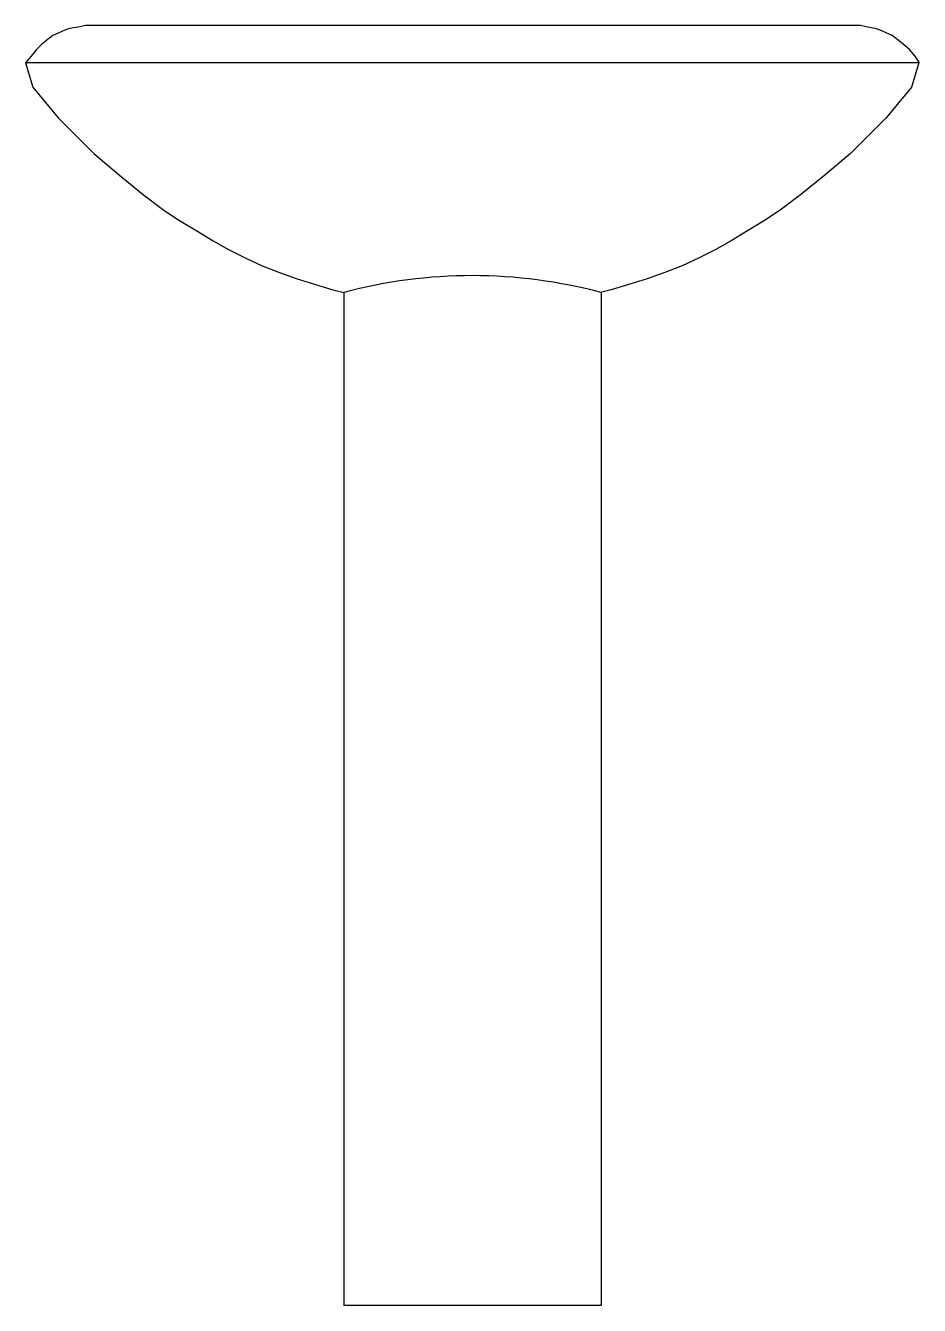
# Model space of a CAD drawing. Header units: millimetres. Extents: x -2934.958 to -2934.368, y 2966.099 to 2966.944.
import ezdxf

# ---------------------------------------------------------------- set-up
doc = ezdxf.new("R2010")
doc.units = ezdxf.units.MM
doc.header["$LTSCALE"] = 10
doc.layers.add('banheiro_louças', color=2, linetype='Continuous')

msp = doc.modelspace()

# ---------------------------------------------------------------- linework, layer by layer
at = {"layer": 'banheiro_louças'}
for p, q in [((-2934.36774, 2966.91914), (-2934.95771, 2966.91914)), ((-2934.74773, 2966.76751), (-2934.74773, 2966.09914)), ((-2934.57773, 2966.76763), (-2934.57773, 2966.09914)), ((-2934.57773, 2966.09914), (-2934.74773, 2966.09914))]:
    msp.add_line(p, q, dxfattribs=at)
for points in [[(-2934.91455, 2966.9436), (-2934.91455, 2966.9436), (-2934.91814, 2966.9436), (-2934.92174, 2966.94288), (-2934.92606, 2966.94216), (-2934.92965, 2966.94144), (-2934.93325, 2966.94001), (-2934.93613, 2966.93857), (-2934.93973, 2966.93713), (-2934.94261, 2966.93497), (-2934.94261, 2966.93497), (-2934.94692, 2966.93137), (-2934.95052, 2966.92777), (-2934.95412, 2966.92346), (-2934.95771, 2966.91914)], [(-2934.36774, 2966.91914), (-2934.36774, 2966.91914), (-2934.37062, 2966.92346), (-2934.37422, 2966.92777), (-2934.37853, 2966.93137), (-2934.38285, 2966.93497), (-2934.38285, 2966.93497), (-2934.38573, 2966.93713), (-2934.38932, 2966.93857), (-2934.3922, 2966.94001), (-2934.3958, 2966.94144), (-2934.3994, 2966.94216), (-2934.40299, 2966.94288), (-2934.40659, 2966.9436), (-2934.41091, 2966.9436), (-2934.41091, 2966.9436), (-2934.41235, 2966.9436), (-2934.41666, 2966.9436), (-2934.42386, 2966.9436), (-2934.43321, 2966.9436), (-2934.44472, 2966.9436), (-2934.45839, 2966.9436), (-2934.4735, 2966.9436), (-2934.49077, 2966.9436), (-2934.50948, 2966.9436), (-2934.5289, 2966.9436), (-2934.54977, 2966.9436), (-2934.57135, 2966.9436), (-2934.59366, 2966.9436), (-2934.61668, 2966.9436), (-2934.6397, 2966.9436), (-2934.66273, 2966.9436), (-2934.66273, 2966.9436), (-2934.68575, 2966.9436), (-2934.70877, 2966.9436), (-2934.7318, 2966.9436), (-2934.7541, 2966.9436), (-2934.77569, 2966.9436), (-2934.79655, 2966.9436), (-2934.81598, 2966.9436), (-2934.83468, 2966.9436), (-2934.85195, 2966.9436), (-2934.86706, 2966.9436), (-2934.88073, 2966.9436), (-2934.89224, 2966.9436), (-2934.90159, 2966.9436), (-2934.90879, 2966.9436), (-2934.91311, 2966.9436), (-2934.91455, 2966.9436)], [(-2934.95771, 2966.91914), (-2934.95298, 2966.90288), (-2934.93616, 2966.88271), (-2934.91261, 2966.85919), (-2934.89579, 2966.8449), (-2934.87978, 2966.83188), (-2934.86639, 2966.82172), (-2934.86639, 2966.82172), (-2934.85603, 2966.81503), (-2934.84476, 2966.80813), (-2934.83396, 2966.80166), (-2934.82389, 2966.7959), (-2934.81238, 2966.79015), (-2934.80159, 2966.78511), (-2934.79008, 2966.78079), (-2934.77856, 2966.77648), (-2934.76705, 2966.77288), (-2934.75482, 2966.76928), (-2934.74773, 2966.76751)], [(-2934.36823, 2966.91914), (-2934.37297, 2966.90288), (-2934.38978, 2966.88271), (-2934.41333, 2966.85919), (-2934.43015, 2966.8449), (-2934.44616, 2966.83188), (-2934.45956, 2966.82172), (-2934.45956, 2966.82172), (-2934.46991, 2966.81503), (-2934.48119, 2966.80813), (-2934.49198, 2966.80166), (-2934.50205, 2966.7959), (-2934.51356, 2966.79015), (-2934.52436, 2966.78511), (-2934.53587, 2966.78079), (-2934.54738, 2966.77648), (-2934.55889, 2966.77288), (-2934.57112, 2966.76928), (-2934.57821, 2966.76751)]]:
    msp.add_lwpolyline(points, dxfattribs=at)
msp.add_arc((-2934.66285, 2966.44842), 0.33018, 75.0601, 104.8961, dxfattribs=at)

doc.saveas('drawing.dxf')
